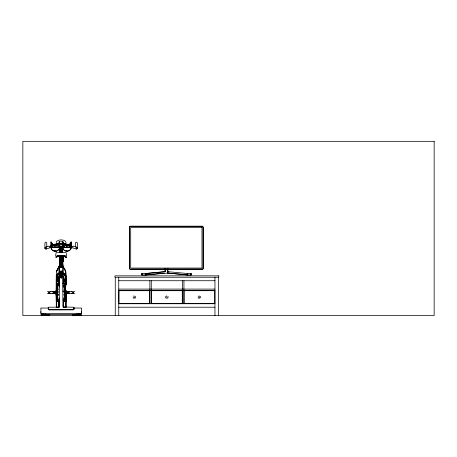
<?xml version="1.0" encoding="UTF-8"?>
<svg xmlns="http://www.w3.org/2000/svg" width="457" height="457" viewBox="0 0 457 457"><rect width="100%" height="100%" fill="white"/><g stroke="black" fill="none" stroke-linecap="round" stroke-linejoin="round"><path stroke-width="0.69" d="M40.896 312.502L40.896 311.668M41.467 315.181L41.467 314.839L41.564 315.558M45.346 315.296L45.346 313.713M55.908 247.248L56.017 245.66M55.948 247.431L55.948 246.1L56.377 245.626M56.28 290.178L56.382 283.82L56.777 283.426L59.45 283.266M56.422 307.521L56.422 293.885M56.422 291.16L56.422 278.422L56.44 281.255M57.222 291.669L57.216 286.768L57.234 290.435M57.262 298.392L57.331 294.034M57.536 301.643L57.508 283.477M58.21 295.473L58.21 294.142L57.508 296.742M58.959 299.455L58.959 300.466L58.959 297.833M58.959 285.659L58.953 284.74M58.999 279.164L58.999 283.346M59.439 243.547L59.439 241.376M58.57 307.27L59.347 305.882L59.524 266.911M59.399 264.963L59.404 263.095L59.507 264.866L58.605 268.099M59.867 258.571L59.507 264.866M60.707 260.964L60.204 260.953L60.204 260.484L62.049 260.484L61.546 261.484L62.7 261.787L62.7 262.609L59.559 262.609L59.576 255.532M59.644 243.547L59.644 241.376M59.736 258.673L59.736 257.348L62.523 257.348L62.523 258.673L59.736 258.673L59.736 258.011L62.523 258.011M59.873 261.044L59.873 262.124L59.861 260.93M59.85 252.772L59.804 246.112M59.976 252.755L59.976 246.392M60.078 252.83L60.078 245.757M60.193 252.635L59.907 246.197M60.598 274.069C58.753 270.333 63.466 269.521 61.792 273.949M61.661 273.806C62.552 280.964 59.296 278.473 60.433 273.177M60.615 252.687L60.615 246.317L60.193 246.272M61.129 252.704L61.129 246.334L62.346 246.197L62.409 245.7L62.409 252.772M61.604 278.062L61.661 277.776M61.638 252.687L61.638 246.317M61.826 272.955L61.826 272.486M62.038 260.964L62.038 260.53L60.215 260.53M62.061 252.635L62.061 246.272M62.346 252.561L62.346 246.197M62.609 243.547L62.609 241.376M62.809 267.288L62.626 265.86L62.912 305.882L63.689 307.27M62.82 243.547L62.82 241.376M61.621 260.953L61.621 261.427L62.883 261.758C63.871 258.416 58.387 258.416 59.37 261.758L60.638 261.427M62.997 256.314L62.94 258.319L62.997 256.16M63.3 299.386L63.3 297.833M63.3 287.253L63.3 285.734M63.397 301.574L63.392 307.173L63.352 302.957M63.26 261.895L63.42 256.206M63.26 261.861L63.472 255.994M64.745 283.477L64.723 301.643M65.831 285.025L65.831 281.621L65.848 285.157M66.054 299.215L66.059 295.879M66.345 250.693L66.305 251.07L67.699 251.064M70.881 245.529L70.829 243.387L68.504 245.249M74.023 307.31L74.023 308.955L73.2 309.88L61.129 309.886L49.053 309.88L48.379 309.618L48.231 307.31M76.902 315.296L76.902 313.713M81.357 312.502L81.357 311.668M58.89 283.643L59.216 276.348L58.764 276.308L58.645 283.797M58.97 307.121L58.982 304.322M59.564 263.512L59.507 255.394M64.374 275.068L63.997 273.88L63.163 273.714L63.997 273.88L65.974 275.862L65.951 285.071L65.991 278.753M65.939 307.55L65.951 299.821M66.059 297.541L66.065 294.628L66.031 300.432M56.234 290.92L56.285 275.862L57.131 274.131L56.285 275.862L56.565 283.711M56.325 307.093L56.377 294.354M56.388 290.818L56.325 272.829M65.02 290.435L65.037 286.768L65.037 291.669M55.246 292.063L55.246 293.057M55.383 293.017L55.383 292.097M55.531 292.931L55.52 293.383L55.52 291.76L55.514 293.851L55.194 293.057M56.262 290.783L56.702 290.92L56.702 294.194C54.52 295.73 57.062 290.88 55.554 290.92M58.879 307.161L58.902 302.957M65.665 307.458L65.711 299.666M65.797 284.797L65.831 278.422M66.334 294.194C67.036 294.611 67.036 290.503 66.334 290.92M58.707 307.161L58.742 302.203M58.873 283.774L58.902 280.227L58.753 283.66M65.888 284.722L65.939 278.524M65.551 293.377C66.019 296.782 66.545 289.121 65.545 291.303M58.959 283.7L58.976 281.666M56.211 294.051L56.188 296.13L56.257 294.045M62.769 244.124C59.77 242.159 53.995 245.529 50.756 245.906L50.836 245.569C57.422 242.667 64.837 242.667 71.423 245.569L71.498 245.906C68.304 245.569 62.438 242.113 59.484 244.124M65.574 291.275L65.574 293.874M56.634 307.167L56.719 300.803M56.936 283.831L56.965 281.706M55.194 292.057L55.514 291.263L55.548 292.56M62.055 265.9L61.895 263.586M57.251 294.308L57.331 291.029M60.198 265.9C59.987 265.717 61.992 265.557 60.884 263.878M56.405 300.249L56.754 301.631L56.308 300.272L56.28 295.873C56.251 305.853 56.422 298.524 56.314 301.203L56.308 300.272M64.923 290.932L64.997 288.247L64.591 289.15M65.579 281.129L65.659 278.359M57.262 286.768L57.234 287.727L57.262 286.076M61.661 274.069L61.826 271.926L60.433 271.926L60.581 273.566M65.705 285.071L65.825 272.72L65.46 270.578M59.41 261.073L59.787 255.634M59.45 267.288L59.627 265.86L59.519 267.117M64.923 296.644L65.003 298.427L64.997 296.93M57.251 290.778L57.251 286.722M61.421 263.586L62.42 263.803L59.838 263.803L60.364 263.586M64.923 296.656L64.923 294.114M65.659 281.678L65.974 275.862L65.123 274.131L65.242 274.971L65.819 275.005M59.981 265.666L60.13 263.78L60.832 263.586M55.594 255.897L56.12 252.578L59.37 252.31M65.003 286.722L65.003 290.778M74.565 315.558L74.582 314.839M56.634 293.377L56.691 293.874L56.662 291.275M60.553 263.878L60.484 265.666M63.494 276.308L63.592 283.117M133.084 296.81L133.764 298.37M167.548 273.052L167.668 268.647M55.451 293.057L55.451 292.063M56.919 284.374L56.708 286.75L56.891 283.74L57.291 283.34L56.822 284.351M65.802 272.149L65.837 271.738M145.069 274.948L167.896 273.052L168.027 268.647M60.13 263.86C60.387 266.911 58.953 265.717 59.941 263.706M48.562 315.558L48.562 314.684M61.826 272.263L61.672 273.566L61.826 272.635M59.998 263.86L59.678 265.763L62.278 265.9M66.739 291.372C67.316 290.972 67.316 294.142 66.739 293.742M56.799 270.578L56.451 272.149L56.417 271.738M59.678 265.763L59.896 263.78M59.347 273.834L58.593 272.955L59.096 273.714L58.262 273.88L56.622 275.48L56.594 281.678M59.816 263.86L59.644 265.688M59.627 264.037L59.484 260.341L60.21 256.046M65.928 272.829L65.831 284.665M43.855 315.558L43.855 314.684M80.106 315.558L80.106 314.684M56.382 283.82L56.245 284.654L56.605 283.648M62.775 262.409L62.386 256.994M56.702 294.194L56.234 294.194L56.314 307.55M62.181 247.311L71.321 247.311L70.487 249.653L68.344 251.059A4.296 3.896 0 0 1 64.426 250.499L63.506 249.676L62.689 247.488M71.126 247.311L71.069 248.374M71.326 247.311C71.201 251.11 65.745 252.447 63.506 249.591M75.376 315.558L75.376 314.684M76.787 313.468L76.747 314.45L75.325 314.45M59.341 242.547L59.553 241.45M60.073 247.311L50.933 247.311L51.772 249.653L53.909 251.059A4.296 3.896 0 0 0 57.833 250.499L59.353 248.585L59.553 246.152M69.367 292.994L69.298 293.343L68.561 293.194L69.841 293.417L69.504 293.417M60.158 257.131L60.444 255.663M60.347 256.971L60.61 255.731M60.45 257.102L60.718 255.806M60.096 257.342L59.267 255.794M60.33 257.2L60.598 255.931M54.554 251.064L55.948 251.07L54.554 251.064L54.594 250.699M62.683 265.608L62.318 263.706M50.836 245.569L50.756 245.957L50.607 245.672M57.251 298.518L57.262 296.93M65.34 284.374L65.545 286.75C66.471 285.951 64.186 283.117 65.505 283.363L63.934 283.329M56.777 301.569L57.308 301.643L56.605 301.346M62.775 243.872L61.981 244.501A1.531 0.383 0 0 1 60.278 244.501L59.821 244.375M49.242 315.558L49.333 314.839M59.09 266.671L59.187 266.288L56.657 271.087M56.262 242.638L56.634 241.336C58.987 239.377 63.266 239.377 65.625 241.336L65.991 242.638M44.443 315.558L44.54 314.839M80.689 315.558L80.786 314.839M49.636 247.928L45.86 249.065L45.02 248.579L45.374 247.248L49.065 246.112M62.409 260.93L62.369 262.198L62.615 261.57M60.433 273.886L60.433 271.595L61.826 271.595M73.691 314.684L73.691 315.558M46.351 248.939L46.705 248.579L45.866 249.065L45.02 248.579L45.02 247.603L46.351 247.248L45.374 247.248M63.186 243.478L63.563 243.747M58.445 274.594L58.582 274.097L59.364 273.943M75.851 315.558L75.953 314.839M57.508 285.414L57.782 284.465M56.519 271.641L56.754 270.83M49.642 315.558C50.658 313.85 45.254 313.85 46.271 315.558M75.982 315.558C76.999 313.85 71.595 313.85 72.617 315.558M44.706 315.558C45.734 313.845 40.273 313.845 41.296 315.558M80.958 315.558C81.98 313.845 76.525 313.845 77.547 315.558M60.21 259.89L60.501 258.965M165.714 296.462L165.628 297.541L166.279 298.37M168.039 297.758L167.976 296.342M198.264 296.462L198.184 297.541L198.829 298.37M200.594 297.758L200.532 296.342M59.958 276.668L62.301 276.668M62.558 244.118L62.689 243.752M57.548 274.371L57.845 273.554L57.673 274.491L56.434 275.005M42.153 314.684L42.153 315.558M57.508 299.649L57.782 298.918M78.398 314.684L78.398 315.558M62.483 265.666C62.54 261.13 61.318 266.163 62.672 265.666M62.746 255.657L62.003 257.417M62.838 255.84L62.038 257.719M64.169 256.526L66.076 257.308L64.86 255.943L62.917 255.686L62.209 257.645M62.535 256.885L62.992 255.794M57.805 269.316L58.056 268.722M59.867 259.999L60.644 258.502M61.484 265.9L61.804 265.591L61.701 263.878M62.181 257.005L62.306 256.708M59.096 273.714L58.262 273.88L57.885 275.068M68.967 293.12L68.613 293.245M56.337 276.205L56.508 275.822M66.551 244.763L65.957 245.495L63.62 245.186M46.882 314.684L46.882 315.558M51.178 243.604L52.704 244.963M57.508 284.071L57.782 283.506M56.782 275.211L56.502 275.377L57.708 275.303L56.817 275.542L56.445 276.308L56.982 277.091L57.656 281.712L57.045 276.388L56.982 277.091L56.445 276.308L57.182 275.908L56.622 276.371M51.418 248.162L51.178 248.574L51.384 248.317M58.942 267.054L56.891 270.504L57.508 269.653M65.471 275.211L65.751 275.377L64.551 275.303L65.437 275.542C66.134 277.239 64.231 279.598 64.597 281.712L65.208 276.388L65.271 277.091L65.814 276.308L64.934 274.731M62.409 261.615L62.775 261.804M69.275 247.528L69.567 246.906M57.536 247.528L57.822 246.911M48.442 307.235L57.405 307.144L58.57 306.933L59.347 305.882M57.822 246.997L57.982 246.62M69.567 246.997L69.727 246.62M73.177 293.377L71.229 293.417M58.582 243.33L59.359 241.273L59.359 243.958M57.245 269.91L57.913 269.064L57.651 269.316M59.627 260.147L60.21 259.193M68.224 292.371C69.71 291.515 68.396 294.119 68.224 292.371L68.407 292.12M135.335 298.061L135.461 296.342M63.266 273.537L63.66 272.955M59.627 258.639L60.21 257.817M65.311 301.334L64.14 301.717L65.728 301.42L66.008 300.289L65.768 301.46L65.505 301.631L65.648 299.861L65.768 301.46L65.848 300.249M58.685 243.741L59.084 243.524M65.162 301.123L65.579 300.586L64.82 301.174M62.398 260.421L62.775 260.741M52.898 292.994C52.652 293.583 54.314 292.948 53.315 293.405L52.424 293.417L52.761 293.417M56.999 284.408L57.428 283.934M49.093 293.377L51.035 293.417M65.648 283.648L65.939 283.797L64.945 283.351L65.431 284.351M64.705 274.371L64.408 273.554L65.368 274.863M69.544 244.369C72.503 241.513 70.709 240.079 71.326 245.98M69.544 244.963L71.012 243.455L71.069 246.254M58.753 249.591L57.833 250.407A4.296 3.896 0 0 1 53.909 250.967C51.79 251.618 50.287 245.238 51.367 248.511M59.559 262.609L59.696 260.456M59.61 261.941L59.656 261.57M57.982 246.706L59.41 246.323L58.222 246.5M65.722 283.574L66.008 284.654L65.477 283.426M57.325 274.731L56.885 274.863M55.811 244.329L56.931 243.804L59.17 243.644M58.022 274.246L59.273 273.817M56.337 257.068C54.446 258.028 57.279 255.223 58.028 255.537L57.131 255.897M62.615 262.027L62.563 260.976M53.652 293.245L53.303 293.12M68.282 244.758C72.052 243.947 70.864 237.84 71.126 245.98M58.993 256.177L59.878 255.789L58.662 256.32M49.065 293.205L49.819 293.348M56.994 256.765L58.633 256.103M58.09 256.526L56.177 257.308L57.393 255.943L62.917 255.686M62.689 246.066L60.278 246.266L59.564 246.066L59.399 245.558M58.028 256.577L59.359 256.029M73.011 293.194L72.04 293.263L73.12 293.154M56.531 283.574L56.777 283.426M57.176 255.834L58.028 255.537M62.249 275.337L60.01 275.485L62.249 275.485M62.089 276.868L62.089 270.852M72.646 293.291L73.211 293.114M69.504 291.846L69.841 291.743M73.651 309.572L49.053 309.697L48.408 309.138M59.559 261.787L60.707 261.484L60.638 260.953M65.482 301.569L64.963 301.7C66.853 301.237 65.768 296.513 66.042 294.051M62.249 276.851L60.01 276.851L60.01 270.904M64.386 286.945L65.003 286.807L64.997 288.401L64.991 287.51M56.485 283.534L57.308 283.351M63.089 243.644L65.322 243.804L66.448 244.329M57.451 245.426L58.639 245.186M72.446 293.348L73.2 293.205M49.207 293.177L50.224 293.263L49.145 293.154M63.934 283.083L64.426 283.243L63.226 283.066M56.759 301.323L56.262 300.535L56.817 301.317M62.249 276.742L60.01 276.742M145.137 273.554L165.308 271.664L165.285 268.647M145.195 274.948L164.172 273.132M164.172 271.732L165.308 271.664L145.417 273.554L145.475 274.948M57.725 255.703L59.896 255.594M60.244 255.709L59.301 255.709L62.969 255.692L62.472 255.709M63.42 300.689L64.049 300.66M58.839 284.334L58.21 284.368L58.21 285.168M58.21 283.786L58.21 283.42L58.839 283.391M63.42 301.666L64.049 301.637M58.839 283.18L58.21 283.266M63.826 283.666L64.443 283.643L63.283 283.574M60.324 241.77L61.935 241.77M68.95 291.749L69.287 291.743M62.912 306.95L73.811 307.235M62.883 252.31L66.139 252.578L66.665 255.897M58.21 283.42L59.376 283.409M63.592 283.271L63.06 283.249L64.203 283.226M63.826 283.174L64.403 283.163L63.963 283.06M63.06 283.449L64.426 283.42L63.831 283.346M63.42 291.126L64.049 291.12L64.049 292.623M58.959 309.697L63.3 309.697M130.468 226.335L202.657 226.495L203.091 227.232L203.091 268.293A0.954 0.954 0 0 1 202.211 269.173L130.468 269.19A0.954 0.954 0 0 1 129.588 268.293L129.588 227.232A0.954 0.954 0 0 1 130.474 226.346L202.211 226.346M50.933 247.397L60.073 247.397M62.181 247.397L71.321 247.397M59.776 255.692L62.483 255.669L62.826 260.49M60.324 256.623L61.935 256.623M60.438 257.08L60.118 257.08L60.118 258.965L60.621 258.965M59.736 257.599L62.523 257.599M59.736 258.422L62.523 258.422M60.838 265.591C63.883 266.157 59.33 260.616 60.775 265.9M61.804 265.591L62.272 265.591M60.815 265.666L61.438 265.666M61.775 265.666L62.278 265.666M59.027 266.911L63.226 266.911M60.415 267.042L61.838 267.042M130.474 269.173L202.211 269.173M60.433 271.675L61.826 271.687M145.572 273.554L141.739 273.554L141.739 274.948L145.629 274.948M118.751 280.729L214.956 280.729M118.751 289.092L214.956 289.092M118.751 290.486L214.956 290.486M55.931 290.92L56.702 290.92M66.031 290.92L66.711 290.92M62.746 291.12L64.049 291.12M55.948 291.303L56.725 291.303M66.054 291.303L66.728 291.303M47.419 291.497L54.326 291.497L54.326 293.314L47.419 293.314M74.845 291.497L67.939 291.497L67.939 293.314L74.845 293.314M50.721 291.743L51.035 291.743M71.229 291.743L71.543 291.743M54.08 291.869L55.331 291.869L55.331 293.263L53.452 293.263M55.96 291.869L56.737 291.869M66.065 291.869L66.739 291.869M66.933 291.869L68.184 291.869M54.08 292.074L55.605 292.097M66.933 292.074L68.184 292.074M54.08 292.566L55.371 292.56M55.965 292.56L56.742 292.56M64.346 292.571L65.642 292.571M66.071 292.56L66.739 292.56M68.184 292.566L66.933 292.566L66.933 293.057L68.184 293.057M54.08 293.057L55.605 293.017M55.96 293.251L56.737 293.251M66.065 293.251L66.739 293.251M66.933 293.263L68.813 293.263M55.948 293.811L56.725 293.811M66.054 293.811L66.728 293.811M65.562 294.194L66.711 294.194M118.751 303.734L214.956 303.734M118.751 307.218L214.956 307.218M41.113 308.041L48.134 308.041M74.12 308.041L81.146 308.041M41.113 313.336L81.146 313.336M46.928 314.45L45.506 314.45L45.466 313.468M49.059 314.45L73.2 314.45M41.181 314.839L44.82 314.839M46.163 314.839L49.756 314.839M72.503 314.839L76.096 314.839M77.433 314.839L81.072 314.839M41.576 315.673L44.432 315.673M46.551 315.673L49.367 315.673M72.892 315.673L75.708 315.673M77.827 315.673L80.678 315.673M64.403 283.06L63.826 283.151M62.849 246.323L64.031 246.414L64.437 246.997M62.358 255.594C63.489 254.583 68.03 257.554 65.922 257.068M58.57 306.933L59.347 306.95M52.978 291.743L53.315 291.749M60.615 246.317L61.129 246.334M63.06 283.431L63.592 283.454M168.804 271.732L167.668 271.664L187.838 273.554M167.896 273.052L187.907 274.948M167.57 273.052L187.776 274.948M63.831 283.089L64.42 283.163M48.379 309.686L48.225 309.143M64.945 283.351L65.768 283.534M56.942 301.334L57.702 301.534L56.674 300.586L57.405 301.334M77.239 247.603L75.908 247.248L76.879 247.248L77.37 248.094L76.393 249.065L72.623 247.928M75.902 248.939L76.879 248.939L77.37 248.094L77.37 243.004L76.816 242.136L75.548 242.558L75.416 246.809M48.436 309.515L49.053 309.697M76.879 247.248L73.189 246.112M52.424 291.743L52.761 291.846M49.053 293.114L49.619 293.291M64.534 255.703L64.226 255.537L65.077 255.834M59.341 248.579L59.359 245.3M56.531 301.42L57.296 301.7M64.226 255.537L65.128 255.897M63.266 256.177L64.231 256.577M63.175 256.137L63.597 256.32M64.386 298.238L65.003 298.518L64.923 298.147M65.911 257.188L66.225 257.331M53.96 244.758C50.521 244.118 51.064 237.869 51.178 245.598M53.749 245.249L51.418 243.387L51.367 245.529M65.814 276.308L65.077 275.908L65.637 276.371M63.5 273.806L64.237 274.246M65.877 245.626L66.305 246.106L66.305 247.431M65.265 256.765L65.568 256.96M52.292 246.5L52.978 247.528M64.271 246.706L62.849 246.409A4.159 3.77 0 0 0 63.152 247.654M62.912 305.882L63.689 306.933M56.297 245.495L55.708 244.763M59.49 261.912L59.707 260.976M52.704 244.369C49.744 241.513 51.538 240.079 50.921 245.98M64.745 269.653L65.362 270.504L64.34 269.064L65.597 271.087M59.627 262.175L59.41 261.964L59.484 262.409M63.654 268.099L63.072 266.288L65.014 269.91M64.603 269.316L63.312 267.054M62.906 242.547L63.506 243.547M56.691 271.601L57.005 272.144M63.095 242.33L63.666 243.33M63.163 248.494L62.889 245.3M52.526 246.62L52.978 247.443M59.433 245.677L59.696 246.157M64.437 246.911L64.723 247.528M73.817 309.515L74.023 308.909M66.236 245.66L66.345 247.248M64.471 283.506L64.745 284.071M65.745 275.822L65.917 276.205M59.947 256.708L60.347 257.582M59.77 256.765L60.215 257.719M64.591 295.839L64.997 296.776L64.923 294.034M62.386 259.999L62.049 259.193L62.626 260.147L62.386 258.571M64.197 268.722L64.448 269.316M59.507 255.657L60.01 256.8M59.319 255.68L59.867 256.908M64.471 298.918L64.745 299.649M64.591 293.103L65.003 294.308L64.923 291.029M57.262 300.655L57.433 301.174M199.035 295.77L199.829 298.45M166.479 295.77L167.273 298.45M133.964 295.77L134.758 298.45M65.5 270.83L65.734 271.641M64.471 284.465L64.745 285.414M57.251 286.807L57.262 288.401L57.262 287.51M72.749 315.558L72.64 314.839M46.403 315.558L46.3 314.839M63.677 274.097L63.809 274.594M64.745 296.742L64.049 294.142L64.049 295.473M59.473 261.77L59.404 259.216L59.57 261.73M77.816 315.558L77.719 314.839M73.011 315.558L72.926 314.839M61.661 255.931L61.924 257.2M61.809 255.663L62.101 257.131M61.649 255.731L61.906 256.971M61.535 255.806L61.849 257.308M73.851 309.138L73.811 308.047M62.855 263.095L63.163 266.671M60.433 272.635L60.598 273.64L60.433 272.263M62.363 263.78L62.615 265.688M62.261 263.86L62.329 265.688L62.123 263.86M62.997 266.648L62.855 264.963M65.871 283.82L65.951 284.671M64.991 286.768L65.02 287.727L64.991 286.076M59.57 259.433L59.656 260.587M47.694 315.558L47.677 314.839M63.472 282.974L63.294 277.142M57.251 294.479L57.331 296.656M57.262 288.247L57.331 290.932M61.369 263.878L61.415 265.591M58.959 299.866L59.09 306.544M65.288 281.706L65.317 283.831M65.545 301.511L65.619 307.167M63.374 283.066L63.357 280.227L63.363 282.957M63.512 302.203L63.546 307.161M56.32 278.524L56.417 290.915M65.899 299.306L65.928 307.093M56.268 278.753L56.285 290.692M218.44 277.245L218.44 315.581M214.956 277.245L214.956 315.581M191.089 273.554L191.089 274.948M190.832 273.554L190.832 274.948M190.66 273.554L190.66 274.948M183.943 280.729L183.943 303.734M182.549 280.729L182.549 303.734M164.948 268.647L164.948 271.664M151.261 280.729L151.261 303.734M149.867 280.729L149.867 303.734M142.138 273.554L142.138 274.948M141.881 273.554L141.881 274.948M118.751 277.245L118.751 315.581M115.267 277.245L115.267 315.581M81.357 308.132L81.357 314.365M79.638 313.599L79.638 314.393M79.255 314.839L79.255 315.558M78.867 313.599L78.867 314.393M75.673 314.839L75.673 315.181M67.665 245.923L67.699 247.42M65.831 299.478L65.831 307.521M64.991 297.747L64.991 298.392M64.049 283.42L64.049 283.786M64.049 288.618L64.049 289.829M63.472 259.947L63.472 260.341M63.3 287.162L63.3 267.259L58.959 267.259L58.959 287.253M63.3 299.369L63.3 300.466M63.163 244.849L63.163 246.843M62.906 244.941L62.906 246.266M62.889 241.273L62.889 243.958M62.883 260.65L62.883 261.758M62.615 260.976L62.626 264.037M62.409 262.387L62.409 267.276M62.283 262.387L62.283 263.786M62.283 265.877L62.283 267.276M62.043 262.552L62.043 263.603M61.963 262.295L62.021 263.786M61.963 265.751L62.021 267.276M61.929 257.08L61.935 259.782M61.924 262.552L61.924 263.603M61.781 256.623L61.781 259.148M61.638 257.08L61.638 258.965M61.586 262.552L61.586 263.603M61.129 262.552L61.129 263.603M60.667 262.552L60.667 263.603M60.478 258.519L60.478 259.782L60.324 258.519M60.484 261.17L60.484 262.249M60.33 257.08L60.33 258.965M60.41 261.175L60.41 262.232M60.33 262.552L60.33 263.603M60.29 262.295L60.238 263.786M60.29 265.751L60.238 267.276M60.21 262.552L60.21 263.603M60.078 262.387L60.078 267.276M59.976 262.387L59.976 267.276M59.907 262.387L59.907 267.276M59.85 262.387L59.85 267.276M59.084 244.849L59.084 246.837M58.862 301.574L58.862 307.173M58.21 288.618L58.21 289.829M58.21 291.12L58.21 292.623M54.594 245.923L54.594 247.248M49.613 314.839L49.613 315.181M46.837 246.809L46.705 242.558L45.437 242.136L44.889 243.004L44.889 248.094M43.386 313.599L43.386 314.393M43.004 314.839L43.004 315.558M42.621 313.599L42.621 314.393M40.896 308.132L40.896 314.365M59.404 246.323A4.159 3.77 0 0 1 59.107 247.568M58.21 301.906L58.839 301.934L58.222 301.906M56.628 286.75L56.708 290.275L56.628 286.75M65.625 286.75L65.545 290.275L65.625 286.75M60.827 263.86L60.667 265.688L60.827 263.86M187.404 273.554L187.347 274.948L191.237 274.948L191.237 273.554L187.404 273.554M63.74 244.187L63.66 244.684L72.874 247.237L73.023 246.757L63.74 244.187M48.802 292.217C48.328 293.885 50.304 292.12 48.802 292.217M72.977 292.217C72.497 293.885 74.48 292.114 72.977 292.217M53.372 292.217C52.875 293.937 55.103 292.052 53.372 292.217M61.506 263.78L61.586 265.688L61.506 263.78M64.271 307.201L63.3 307.538L64.854 307.144L64.271 307.201M55.965 244.769L49.23 246.757L49.379 247.237L58.593 244.684L58.513 244.187L55.965 244.769M434.15 141.327L22.85 141.327L22.85 315.604L434.15 315.604L434.15 141.327M202.24 226.152L130.439 226.152A1.137 1.137 0 0 0 129.394 227.198L129.394 268.322A1.137 1.137 0 0 0 130.439 269.373L202.24 269.373A1.137 1.137 0 0 0 203.285 268.322L203.285 227.198L202.24 226.152M201.977 227.46L130.702 227.46L130.702 268.065L201.977 268.065L201.977 227.46M62.135 257.08L61.529 257.08L61.529 258.965L62.135 258.965L62.135 257.08M218.789 275.845L114.918 275.845L114.918 277.245L218.789 277.245L218.789 275.845M149.765 290.698L118.963 290.698L118.963 303.522L149.765 303.522L149.765 290.698M182.274 290.698L151.478 290.698L151.478 303.522L182.274 303.522L182.274 290.698M214.83 290.698L184.028 290.698L184.028 303.522L214.83 303.522L214.83 290.698M43.769 313.633L42.238 313.599L42.238 314.393L43.769 314.393L43.769 313.599M80.021 313.633L78.484 313.599L78.484 314.393L80.021 314.393L80.021 313.599M63.866 283.58L64.431 283.614L63.866 283.58M57.988 307.201L57.405 307.144L58.959 307.538L57.988 307.201M66.585 257.342L66.294 257.165L66.528 257.382M56.651 291.617L56.622 290.275L56.622 291.617"/></g></svg>
